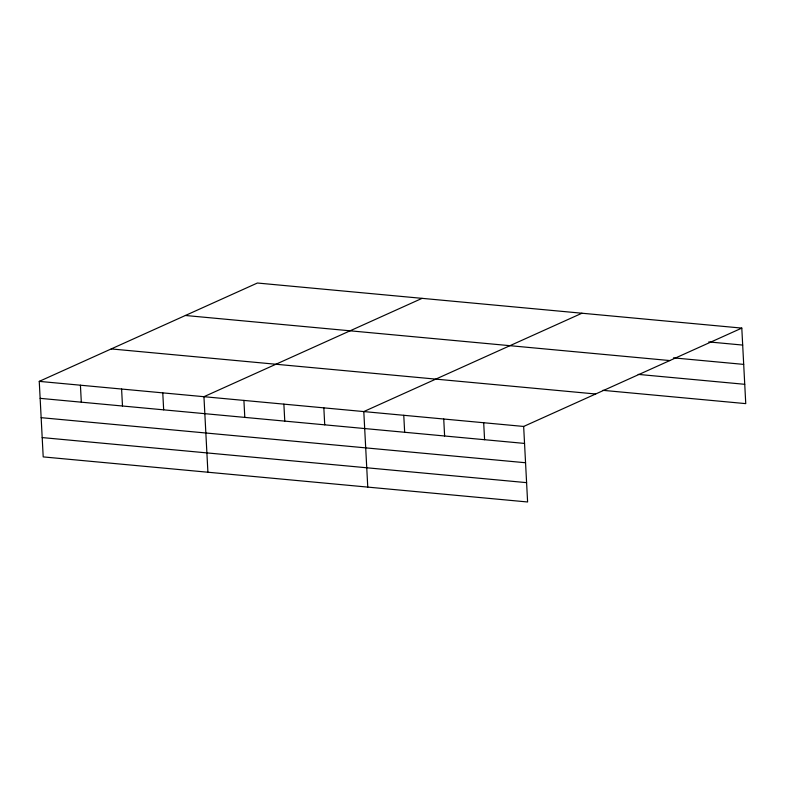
<?xml version="1.0" encoding="UTF-8"?>
<svg xmlns="http://www.w3.org/2000/svg" width="785" height="785" viewBox="0 0 785 785"><rect width="100%" height="100%" fill="white"/><g stroke="black" fill="none" stroke-linecap="round" stroke-linejoin="round"><path stroke-width="1.18" d="M741.796 328.101L523.654 426.451L527.608 501.978L43.204 456.899L39.25 381.373L257.392 283.022L741.796 328.101L745.75 403.627L602.851 390.331M422.085 298.349L203.943 396.7L207.907 472.227M581.94 313.225L363.798 411.575L367.763 487.102M708.777 341.917L742.679 345.076M673.452 357.862L743.689 364.397M185.397 315.482L669.811 360.56M638.166 374.386L744.739 384.307M111.234 348.923L595.638 393.991M39.25 381.373L523.654 426.451M40.143 398.348L524.547 443.427M41.154 417.669L525.558 462.748M42.194 437.579L526.598 482.647M483.688 422.732L484.58 439.708M443.731 419.013L444.614 435.989M403.765 415.294L404.658 432.27M323.842 407.857L324.725 424.832M283.876 404.138L284.769 421.113M243.909 400.419L244.802 417.394M162.77 392.873L163.663 409.839M121.596 389.036L122.489 406.012M80.423 385.209L81.316 402.175"/></g></svg>
